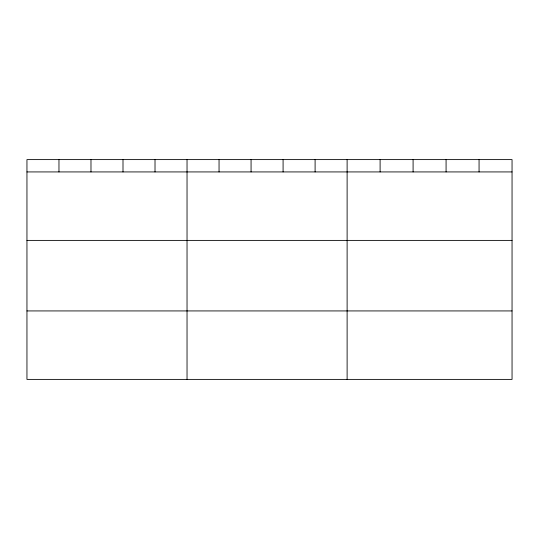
<?xml version="1.0" encoding="UTF-8"?>
<svg xmlns="http://www.w3.org/2000/svg" width="539" height="539" viewBox="0 0 539 539"><rect width="100%" height="100%" fill="white"/><g stroke="black" fill="none" stroke-linecap="round" stroke-linejoin="round"><path stroke-width="0.81" d="M512.05 240.394L512.05 159.605L26.95 159.605L26.95 379.395L512.05 379.395L512.05 240.394L26.95 240.394M26.95 171.928L512.05 171.928M26.95 310.929L512.05 310.929M479.063 159.605L479.063 171.928M446.076 159.605L446.076 171.928M413.09 159.605L413.09 171.928M380.103 159.605L380.103 171.928M347.116 159.605L347.116 379.395M315.099 159.605L315.099 171.928M283.083 159.605L283.083 171.928M251.066 159.605L251.066 171.928M219.05 159.605L219.05 171.928M187.033 159.605L187.033 379.395M155.016 159.605L155.016 171.928M123 159.605L123 171.928M90.983 159.605L90.983 171.928M58.967 159.605L58.967 171.928"/></g></svg>
